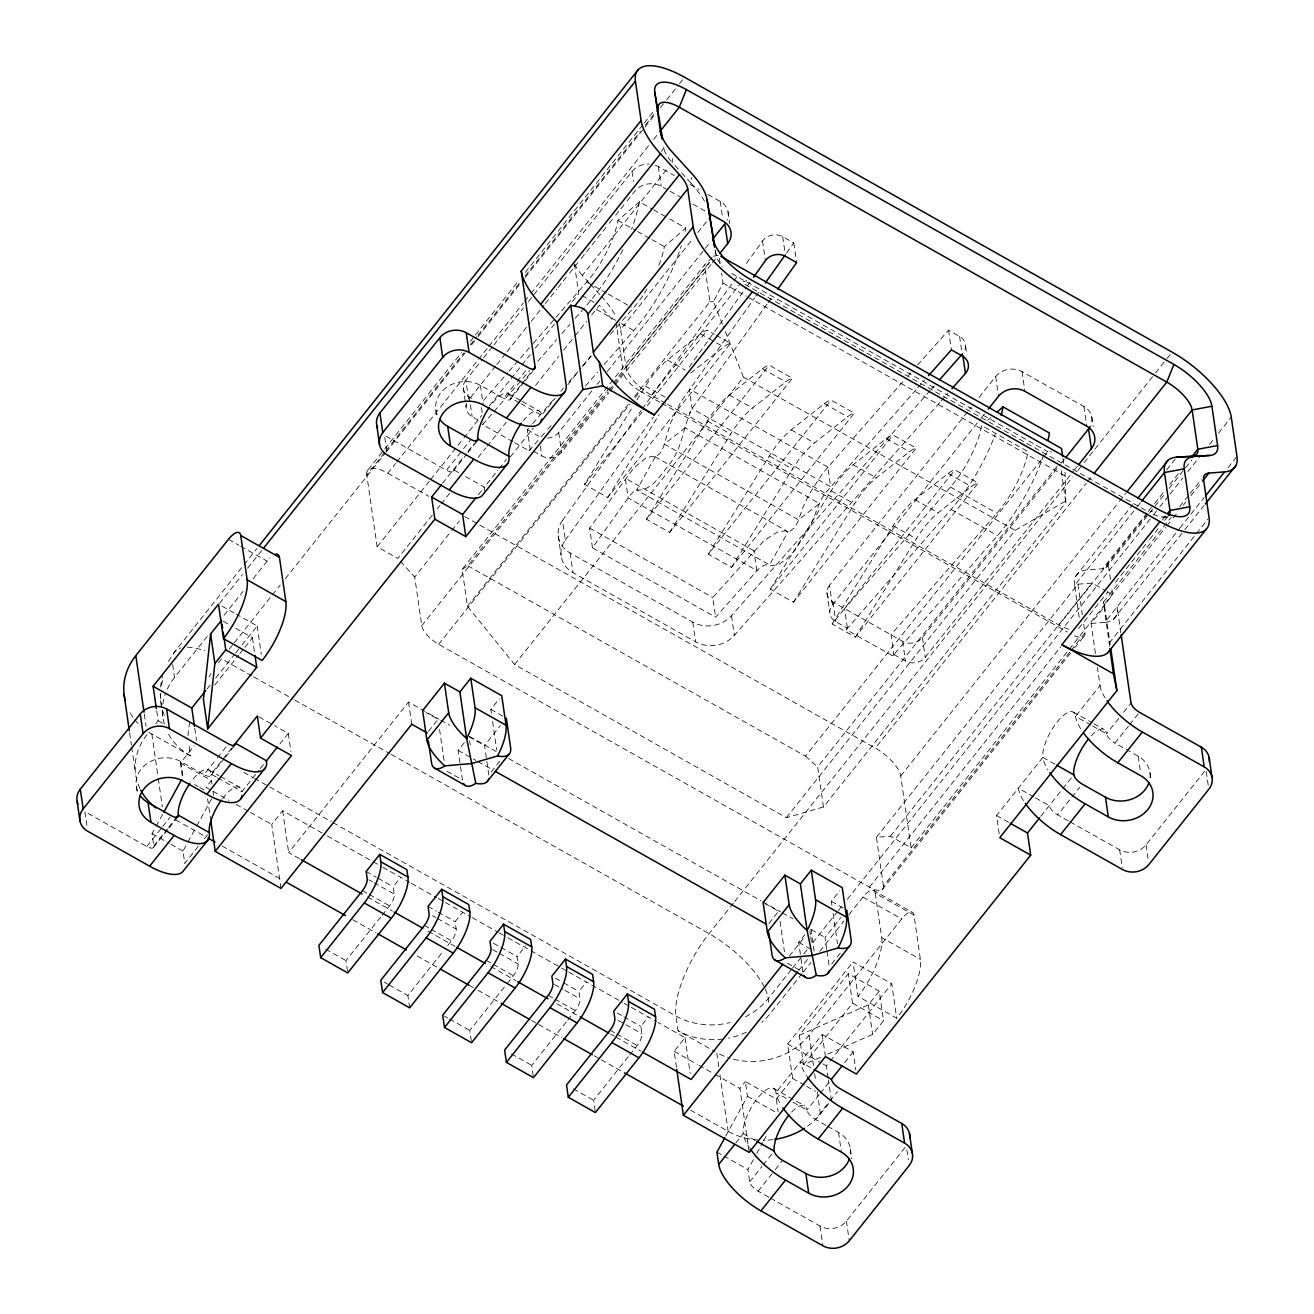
<?xml version="1.0" encoding="UTF-8"?>
<svg xmlns="http://www.w3.org/2000/svg" width="1314" height="1314" viewBox="0 0 1314 1314"><rect width="100%" height="100%" fill="white"/><g stroke="black" fill="none" stroke-linecap="round" stroke-linejoin="round"><path stroke-width="0.75" stroke-dasharray="5 3.75" d="M672.193 162.493L672.489 158.633M704.468 201.091A66.439 25.804 38.5 0 0 691.115 183.287L691.542 177.489M160.472 686.943L162.476 675.642M712.073 257.429L704.567 264.952L462.15 569.389L467.488 606.312L514.612 664.523L786.314 817.702L823.451 806.993L1065.868 502.572L1064.997 472.268M766.982 304.29L692.1 408.621C682.853 426.524 682.656 448.288 669.22 464.483C660.876 474.814 650.873 492.224 635.45 489.908L630.342 494.951L592.466 547.774L715.588 617.186L759.574 567.812L765.372 564.806L772.517 565.743L779.416 564.018L786.659 558.959L794.756 550.533L809.769 527.538L820.807 500.158L825.356 493.111L916.367 389.322M689.489 413.122L690.064 411.972M722.454 324.312L713.469 301.645L722.996 283.085L721.567 273.181M86.888 825.389L84.884 811.609L146.79 846.512A9.494 3.679 38.5 0 0 153.82 845.953L152.046 833.634L155.003 828.231M155.988 826.44L162.887 813.842M198.25 846.462L184.781 863.397L182.991 851.094L186.917 843.933M187.886 842.143L195.72 827.836M196.706 826.046L212.687 796.826M725.755 1136.035L747.485 1096.319L745.35 1081.553L776.311 1098.997L778.167 1111.923M768.739 1197.153L758.129 1191.174A9.494 3.679 38.5 0 1 749.67 1181.894L747.896 1169.591L755.78 1155.187M756.765 1153.38L762.678 1142.572M763.664 1140.782L767.606 1133.571M168.455 661.271L175.189 651.136L242.794 566.235M716.212 335.316L730.485 343.365L607.758 497.497L584.533 484.406L632.658 406.814M636.945 399.916L645.503 386.119A52.199 18.363 -60.6 0 1 667.397 360.052L700.559 333.871A32.735 11.514 -60.6 0 1 707.277 330.274L714.422 334.314M607.758 497.497L659.086 414.731M646.455 519.309L707.408 421.022A52.199 18.363 -60.6 0 1 729.303 394.956L762.465 368.774A32.735 11.514 -60.6 0 1 769.183 365.177L792.391 378.268L669.664 532.4L646.455 519.309L769.183 365.177M669.664 532.4L730.617 434.113A52.199 18.363 -60.6 0 1 752.511 408.046L785.673 381.865A32.735 11.514 -60.6 0 1 792.391 378.268M708.361 554.212L769.314 455.925A52.199 18.363 -60.6 0 1 791.209 429.859L824.371 403.677A32.735 11.514 -60.6 0 1 831.089 400.08L854.297 413.171L731.569 567.303L708.361 554.212L831.089 400.08M731.569 567.303L792.523 469.016A52.199 18.363 -60.6 0 1 814.417 442.949L847.579 416.768A32.735 11.514 -60.6 0 1 854.297 413.171M770.267 589.115L831.22 490.828A52.199 18.363 -60.6 0 1 853.115 464.762L886.277 438.58A32.735 11.514 -60.6 0 1 892.994 434.983L916.203 448.074L793.475 602.206L770.267 589.115L892.994 434.983M793.475 602.206L854.429 503.919A52.199 18.363 -60.6 0 1 876.323 477.853L909.485 451.671A32.735 11.514 -60.6 0 1 916.203 448.074M832.173 624.019L893.126 525.731A52.199 18.363 -60.6 0 1 915.02 499.665L948.182 473.483A32.735 11.514 -60.6 0 1 954.9 469.886L978.125 482.977L855.381 637.109L832.173 624.019L954.9 469.886M855.381 637.109L916.334 538.822A52.199 18.363 -60.6 0 1 938.229 512.756L971.391 486.574A32.735 11.514 -60.6 0 1 978.125 482.977M592.466 547.774L589.625 528.097L633.972 467.718L645.962 458.044L652.582 456.221L655.965 456.927L660.515 452.739L663.504 446.941L670.469 423.239L680.751 402.068L754.647 297.933M755.829 296.258L760.576 289.589M786.659 252.929L793.771 242.926L782.733 236.684A14.24 12.122 -8.2 0 0 762.547 240.938L744.693 265.888M768.164 302.614L772.911 295.946M939.756 402.527L734.329 635.401A28.465 24.243 -8.2 0 1 695.615 641.807L573.003 572.674A28.465 24.243 -8.2 0 1 565.332 540.12L562.474 520.426L641.084 410.625M642.267 408.966L732.785 282.526M733.968 280.868L737.548 275.874M565.332 540.12L653.452 417.014M689.177 367.099L746.352 287.24M747.535 285.581L749.916 282.247M244.076 564.642L256.838 548.611M219.569 603.422L242.532 574.579M247.623 568.174L261.667 550.566M167.272 689.094A66.439 56.584 -8.2 0 1 174.499 677.466L208.762 634.448M223.988 615.33L243.008 591.431M253.159 578.686L267.12 561.16A18.987 6.685 -60.6 0 1 269.978 557.957M155.676 723.768L158.107 720.713L156.35 708.558M368.117 469.804L383.458 450.538M384.739 448.928L461.444 352.612M470.379 341.377L474.223 336.565M475.504 334.955L518.964 280.375M525.354 272.359L642.957 124.666M644.238 123.073L654.454 110.228M432.24 515.187L397.797 558.434L377.151 546.788L366.754 474.912L384.641 452.443M385.922 450.833L463.908 352.908M470.297 344.892L476.686 336.86M477.968 335.251L520.147 282.28M525.255 275.858L640.296 131.384M645.42 124.961L658.199 108.914M229.211 649.165L233.038 644.353M234.303 642.76L280.227 585.091M285.335 578.686L384.838 453.724M386.102 452.131L465.189 352.809M471.578 344.81L476.67 338.388M477.951 336.795L520.048 283.923M525.14 277.517L643.778 128.542M645.059 126.949L655.259 114.121M660.367 107.715L665.459 101.309M666.74 99.716L678.221 85.295M679.502 83.685L683.329 78.889M206.889 689.127L210.667 684.397M215.693 678.09L234.549 654.405M235.814 652.828L240.84 646.504M242.088 644.928L257.183 625.99L236.077 614.081M214.724 685.103L238.622 655.111M239.871 653.534L243.648 648.804M244.897 647.227L252.452 637.75L231.806 626.121M366.754 474.912A28.465 11.054 38.5 0 1 387.827 473.237L395.498 463.596M396.779 462.002L487.527 348.029M488.808 346.42L523.333 303.074M524.598 301.464L529.723 295.042M531.004 293.449L648.59 145.755M653.715 139.333L658.823 132.911M495.509 366.163L468.671 399.867L465.829 380.173L482.452 359.313M483.716 357.704L492.668 346.469M493.949 344.859L523.35 307.952M528.458 301.53L631.985 171.526A18.987 16.162 -8.2 0 1 649.149 164.036M661.353 151.406L663.882 148.219L663.324 144.294M496.791 364.553L505.742 353.318M507.023 351.709L530.018 322.817M531.299 321.224L544.078 305.177M545.359 303.567L556.873 289.113M558.138 287.52L561.981 282.707M563.263 281.097L568.371 274.675M569.652 273.066L573.479 268.253M574.76 266.643L579.868 260.221M581.149 258.628L607.988 224.924M609.269 223.314L614.377 216.892M615.658 215.282L619.485 210.47M620.766 208.86L625.875 202.455M627.156 200.845L634.826 191.22A18.987 16.162 -8.2 0 1 661.205 186.26L668.284 190.251M182.317 775.983L180.445 763.056L194.275 745.695M589.066 282.806L582.316 275.382L668.399 167.272M377.151 546.788L429.448 481.105M430.729 479.511L462.627 439.451M463.891 437.858L481.762 415.421M489.416 405.812L509.832 380.189M511.097 378.58L530.232 354.55M535.34 348.144L554.475 324.115M572.329 301.678L578.718 293.679L574.284 263.014M146.79 846.512L161.507 828.034M162.722 826.49L170.081 817.259M137.576 791.012A28.465 24.243 -8.2 0 1 147.414 763.319A28.465 24.243 -8.2 0 1 180.774 761.578L203.999 774.669L216.252 759.278M217.483 757.735L226.057 746.96M386.792 451.096L384.509 435.345L446.415 470.248L462.347 450.242M463.579 448.698L470.921 439.467M512.969 441.734L482.599 424.619L483.716 423.223M437.184 414.764A28.465 24.243 -8.2 0 1 447.023 387.055A28.465 24.243 -8.2 0 1 480.398 385.331L503.607 398.421L515.876 383.015M517.092 381.487L525.682 370.712M153.82 845.953L167.305 829.019M168.537 827.475L175.879 818.244M231.855 747.945L211.028 774.11A28.465 10.019 -60.6 0 0 190.842 782.093M442.539 483.371L463.251 457.371M468.145 451.211L474.272 443.524M520.443 385.544L510.637 397.863A28.465 10.019 -60.6 0 0 490.467 405.829M521.674 384L531.48 371.681M153.508 847.497L168.208 829.019M169.44 827.492L178.014 816.717M210.7 775.671L224.185 758.736M225.417 757.192L235.222 744.874M453.116 471.233L466.601 454.299M467.833 452.772L477.639 440.453M510.325 399.407L523.81 382.473M525.025 380.929L532.384 371.698M180.445 763.056L211.406 780.516L205.953 787.349L211.291 790.355M437.348 508.764L439.894 505.562M441.176 503.968L450.094 492.75M478.165 457.502L485.819 447.893M487.1 446.284L506.235 422.254M535.57 385.413L558.532 356.57M563.64 350.165L573.84 337.353M575.121 335.76L586.602 321.339M591.711 314.933L599.365 305.308L613.671 321.043M204.393 838.775L208.055 834.144M222.477 798.633A28.465 10.019 -60.6 0 1 241.973 791.57L259.137 770.02M260.353 768.476L266.496 760.773M279.8 744.053L288.275 733.409L274.527 725.657M478.345 494.737L484.39 487.133L465.484 476.473M486.837 484.061L497.875 470.198M499.106 468.671L506.448 459.424M542.813 413.762L555.083 398.372M1069.678 652.122L883.435 886.03A18.987 7.375 38.5 0 1 869.375 887.147L438.662 644.303A18.987 7.375 38.5 0 1 421.761 625.727L414.715 577.027L450.439 532.17M451.704 530.56L459.358 520.952M510.39 456.878L533.353 428.036M567.796 384.772L578.012 371.961M583.104 365.555L590.758 355.946M665.755 403.316L651.465 395.251A28.465 11.054 38.5 0 1 626.105 367.394L620.619 329.469L692.79 238.852M697.849 232.496L710.513 216.596M514.743 442.736L529.033 450.801L530.15 449.388L527.308 429.711L531.316 425.095M547.297 438.137A14.24 12.122 -8.2 0 0 558.696 432.536L591.924 390.8M597.032 384.378L599.595 381.175M607.249 371.534L710.775 241.53M462.15 569.389L467.784 565.776L605.573 392.738M606.854 391.129L611.963 384.723M613.244 383.13L708.919 262.948M626.105 367.394L709.659 262.472M421.761 625.727L608.021 391.835M609.285 390.225L613.112 385.429M614.394 383.819L623.329 372.618L616.282 323.901M533.468 451.26L541.762 455.942A14.24 12.122 -8.2 0 0 561.538 452.213L608.825 392.837M610.107 391.227L613.934 386.415M615.215 384.805L711.071 264.426M712.352 262.833L717.46 256.411M280.999 888.428L271.735 824.436L282.625 810.754L325.543 834.948M467.488 606.312L628.256 404.416M634.629 396.417L709.905 301.875L704.567 264.952M438.662 644.303L630.014 403.989M635.122 397.584L640.23 391.178A18.987 7.375 38.5 0 1 623.329 372.618M651.465 395.251L740.078 283.972M299.411 858.65L288.686 852.589L408.523 702.087L438.925 719.234M584.533 484.406L642.07 412.169M647.194 405.747L707.277 330.274M428.43 731.455L438.104 719.284L426.064 712.5M514.612 664.523L743.412 377.184L723.193 326.2M446.957 771.236L462.446 779.958L458.159 750.425L467.85 738.254M491.436 713.42L490.845 709.379L499.32 698.736M488.808 774.997L484.538 745.465L500.273 725.706M382.095 915.283L389.568 905.904A9.494 3.334 -60.6 0 0 394.299 894.144L393.231 886.753L400.655 877.424M491.239 771.959L499.698 761.315M347.504 971.177L345.976 960.633L380.846 916.844M447.729 945.505L451.474 940.808A9.494 3.334 -60.6 0 0 456.204 929.047L455.137 921.656L462.561 912.327M409.672 1007.838L407.882 995.536L442.752 951.747M507.155 983.529L513.38 975.711A9.494 3.334 -60.6 0 0 518.11 963.95L517.043 956.559L525.715 945.686M471.315 1040.984L469.788 1030.439L505.906 985.089M1043.743 454.775A94.904 33.392 -60.6 0 1 997.523 535.603L892.732 655.85L846.315 629.669L847.415 628.273L835.819 621.736A14.24 12.122 -8.2 0 1 832.386 604.916L829.528 585.239L971.391 407.077M979.061 397.452L995.684 376.576A18.987 16.162 -8.2 0 1 1022.062 371.632L1083.968 406.535A18.987 16.162 -8.2 0 1 1090.834 425.095M832.386 604.916L980.638 418.739M981.919 417.129L984.465 413.926M567.812 1019.993L575.286 1010.614A9.494 3.334 -60.6 0 0 580.016 998.854L578.948 991.462L586.373 982.133M533.221 1075.887L531.694 1065.342L566.564 1021.553M467.784 565.776L805.433 756.158L1042.758 458.143M1044.022 456.533L1047.866 451.72L1051.545 451.819M892.732 655.85L893.849 654.454L891.007 634.761L996.899 513.216A56.945 20.038 -60.6 0 0 1028.074 451.688L981.657 425.506A56.945 20.038 -60.6 0 1 950.482 487.051L844.574 608.579L847.415 628.273M823.451 806.993L817.669 766.965L1057.524 465.731M829.528 585.239A14.24 12.122 -8.2 0 0 832.961 602.042L902.619 641.314A14.24 12.122 -8.2 0 0 922.395 637.586L1060.431 464.253M1061.696 462.643L1064.258 459.424M786.314 817.702L1015.114 530.38L1066.393 500.634M893.849 654.454L905.461 660.991A14.24 12.122 -8.2 0 0 925.237 657.279L1073.505 471.102M1074.77 469.492L1077.332 466.289M733.311 903.211L709.067 933.646A66.439 23.373 -60.6 0 0 675.922 1015.985L678.057 1030.751L714.997 1051.578M734.575 901.601L1072.618 477.097M1077.726 470.691L1082.818 464.285M1084.099 462.676L1154.25 374.572M1155.532 372.979L1165.732 360.151M1167.013 358.558L1172.121 352.152M629.718 1054.896L637.191 1045.517A9.494 3.334 -60.6 0 0 641.922 1033.757L640.854 1026.365L648.278 1017.036M595.127 1110.79L593.6 1100.245L628.47 1056.456M883.435 886.03L876.389 837.314L890.449 836.197L911.095 847.842L900.698 775.95A28.465 11.054 38.5 0 0 875.338 748.093L1086.267 483.224M1087.532 481.63L1092.657 475.208M768.904 923.414L778.594 911.259L764.83 903.506M676.447 1067.313L674.131 1051.315L685.021 1037.633L658.199 1022.506M900.698 775.95L1118 503.065M1119.282 501.455L1125.671 493.423M1075.69 576.271L1132.668 504.724M1079.205 617.366L1074.589 585.42L1136.61 507.516M1137.563 506.416L1140.421 502.753M1166.684 469.837L1175.537 458.717M876.389 837.314L1077.94 584.188L1092.016 583.071L1105.78 590.84M800.357 954.21L798.649 942.384L804.71 934.78M831.926 905.395L831.335 901.338L839.81 890.695M789.254 956.181L804.546 936.964M1074.589 585.42A66.439 25.804 38.5 0 1 1086.924 569.997L1102.66 568.748L1147.188 512.854M1148.239 511.507L1153.528 504.904M1154.563 503.574L1164.91 490.598M1169.756 484.488L1178.839 473.106M890.449 836.197L1092.016 583.071M667.545 404.318L1058.985 625.021L1148.879 512.148L1152.575 510.998M1105.895 567.763L1164.68 493.982M1169.197 488.282L1191.995 459.67M791.176 969.798L768.214 998.64A66.439 56.584 -8.2 0 1 744.167 1017.463M792.457 968.204L802.657 955.393M803.938 953.783L807.765 948.971M812.873 942.565L837.1 912.13M838.381 910.536L842.208 905.724M847.316 899.318L1152.181 516.468M1153.462 514.858L1158.554 508.452M1159.835 506.859L1168.77 495.641M1170.035 494.031L1182.797 478.017M1187.905 471.611L1200.651 455.597M1209.586 444.378L1213.413 439.566M1218.505 433.16L1231.267 417.146M798.896 970.241L807.782 959.089M826.736 949.25L825.028 937.44L840.763 917.665M869.375 887.147L1060.726 646.833M1162.364 520.016L1167.423 513.643M802.066 973.575L770.365 1013.406A66.439 56.584 -8.2 0 1 761.709 1022.308M803.347 971.982L810.952 962.423M819.837 951.27L843.933 920.999M849.008 914.626L862.97 897.101A18.987 6.685 -60.6 0 1 875.288 893.274L913.986 915.086L920.391 959.384A47.452 16.688 -60.6 0 1 896.706 1018.202L858.026 996.39L853.032 961.93L891.73 983.743L896.706 1018.202M1078.695 628.453L1107.817 591.891M1115.405 582.348L1148.321 541.023M1149.602 539.43L1159.72 526.717M1164.795 520.344L1168.589 515.581M1109.657 646.258L1103.727 605.146L1165.666 527.357M1166.766 526.011L1171.989 519.424M1173.156 517.995L1178.313 511.491M1183.356 505.184L1185.901 501.964M1190.96 495.608L1201.226 482.747M911.095 847.842L1112.662 594.716L1111.825 588.968M1095.416 653.518L1091.063 623.46L1104.68 606.362L1103.399 602.173L1103.727 605.146M1070.959 650.529L1084.986 632.905L1083.524 622.754M882.072 889.775L1073.423 649.477M1074.622 647.966L1084.838 635.155M831.713 963.934L841.403 951.763M1091.063 623.46L1104.762 622.376L1179.578 528.507M1179.988 527.916L1204.215 497.497M1228.032 467.669L1236.95 456.451M749.161 1152.378L739.897 1088.386L745.35 1081.553M1113.467 619.272L1183.586 531.217M1184.85 529.657L1203.985 505.594M776.311 1098.997L792.654 1078.482L787.661 1044.022L853.032 961.93M1109.213 643.072L1195.182 535.127M1196.446 533.533L1207.812 519.244M820.347 1057.392L803.544 1064.8L799.273 1035.268L848.302 973.69L879.247 991.15L883.517 1020.682L872.627 1034.364L827.82 1054.107M733.557 1059.232A66.439 56.584 -8.2 0 0 809.046 1035.218L901.667 918.929A18.987 6.685 -60.6 0 1 913.986 915.086M735.873 1142.884L743.231 1133.654A28.465 10.019 -60.6 0 1 757.439 1098.373A28.465 10.019 -60.6 0 1 775.917 1092.607L822.219 1034.463L853.18 1051.906L855.792 1070.039M999.166 833.667L996.554 815.551L1042.856 757.39A28.465 10.019 -60.6 0 1 1057.064 722.109A28.465 10.019 -60.6 0 1 1075.542 716.344L1100.048 685.563L1097.436 667.528M803.544 1064.8L852.572 1003.223L848.302 973.69M799.273 1035.268L868.357 1004.832L879.247 991.15M828.116 1078.006L826.358 1065.835L828.871 1062.681M830.12 1061.104L891.73 983.743M749.67 1181.894L761.923 1166.504M763.155 1164.96L771.729 1154.185M819.131 1094.661L806.878 1110.067A28.465 10.019 -60.6 0 0 790.108 1113.746M820.363 1093.133L828.937 1082.358M844.705 1062.55L853.18 1051.906M1040.819 816.273L1061.548 790.24M1062.78 788.696L1071.353 777.921M1118.756 718.413L1106.487 733.803A28.465 10.019 -60.6 0 0 1089.733 737.499M1123.651 712.254L1131.009 703.023M758.129 1191.174L774.061 1171.168M775.276 1169.624L782.635 1160.393M826.046 1125.392L815.321 1119.347L828.806 1102.413M830.037 1100.869L837.379 1091.638M1068.348 820.905L1057.737 814.91L1079.812 787.217M1150.095 777.773A28.465 24.243 -8.2 0 0 1138.154 756.174L1114.945 743.083L1128.43 726.149M1129.646 724.622L1138.236 713.847M807.502 1126.229A66.439 56.584 -8.2 0 0 820.445 1113.976L831.335 1100.294L828.411 1080.026M770.497 1198.154L820.035 1226.077A18.987 16.162 -8.2 0 0 846.397 1221.117L906.332 1145.874M1070.122 821.891L1119.643 849.813A18.987 16.162 -8.2 0 0 1146.022 844.869L1205.94 769.61M1103.399 602.173L1171.135 517.322M1179.676 506.613L1189.022 494.918M1190.303 493.308L1201.292 479.544M483.552 400.442L507.68 372.749M509.027 371.221L531.809 345.056M533.156 343.529L554.607 318.908M555.937 317.364L586.767 281.984A56.945 20.038 -60.6 0 0 617.941 220.456L639.343 201.814L651.843 208.86M482.599 424.619L521.559 379.91M522.906 378.366L529.624 370.663M537.689 361.416L556.495 339.817M561.866 333.657L569.915 324.41M575.286 318.234L587.391 304.372A94.904 33.392 -60.6 0 0 623.033 249.299M532.663 423.551L555.461 397.403M560.815 391.243L563.492 388.172M568.863 382.013L580.919 368.166M582.266 366.622L591.645 355.864M610.419 334.314L614.443 329.699M615.773 328.172L621.144 322.012M622.475 320.468L633.2 308.166A56.945 20.038 -60.6 0 0 637.98 302.319M529.033 450.801L539.775 438.465M541.122 436.921L546.493 430.746M547.839 429.218L551.864 424.586M585.453 386.037L597.542 372.174M604.259 364.454L633.808 330.537A94.904 33.392 -60.6 0 0 681.276 245.899M846.315 629.669L951.09 509.421A94.904 33.392 -60.6 0 0 995.24 434.408M562.474 520.426A28.465 24.243 -8.2 0 0 570.145 552.98L692.774 622.13A28.465 24.243 -8.2 0 0 731.471 615.708L930.148 390.488M931.511 388.96L934.205 385.889M941.12 400.984L947.87 393.329M902.734 381.783L822.893 473.056L809.638 493.44L803.15 506.876L797.582 522.529L794.149 528.08L788.991 531.94L784.934 530.84L777.264 532.071L763.73 540.875L712.73 597.509L715.588 617.186M908.138 375.705L910.832 372.667M917.566 365.078L948.544 330.175L959.581 336.4A14.24 12.122 -8.2 0 1 964.788 350.197M917.714 387.811L924.448 380.222M658.889 265.297A56.945 20.038 -60.6 0 0 664.375 246.638L685.777 227.995L667.906 217.927M987.767 420.184L990.822 417.524M690.606 373.143L723.768 346.962A32.735 11.514 -60.6 0 1 730.485 343.365M743.198 281.804L746.894 280.654M713.321 256.164L718.988 255.359L720.417 265.264M709.905 301.875L713.469 301.645M1162.89 517.092L1166.931 517.01M655.489 165.252A18.987 16.162 -8.2 0 1 658.347 166.566L674.279 175.534M690.195 184.518L699.032 189.495M707.885 194.488L720.253 201.469A18.987 16.162 -8.2 0 1 727.135 220.046M670.041 191.236L682.426 198.217M693.036 204.212L705.421 211.193M653.633 209.862L666.132 216.909M731.635 273.443L1047.866 451.72M744.923 284.399L1147.089 511.146M617.941 220.456L635.812 230.525M637.586 231.527L650.085 238.573M651.875 239.575L664.375 246.638M722.996 283.085L746.204 296.159M747.978 297.178L1065.572 476.226M700.559 333.871L714.832 341.919M716.623 342.938L723.768 346.962M762.465 368.774L785.673 381.865M824.371 403.677L847.579 416.768M886.277 438.58L909.485 451.671M948.182 473.483L971.391 486.574M586.767 281.984L606.411 293.055M608.201 294.073L631.426 307.164M950.482 487.051L996.899 513.216M743.412 377.184L1015.114 530.38M582.151 295.617L594.191 302.401M1107.488 591.809L1112.662 594.716M596.31 309.398L619.535 322.488M621.308 323.49L633.808 330.537M951.09 509.421L997.523 535.603M667.397 360.052L685.251 370.121M729.303 394.956L752.511 408.046M791.209 429.859L814.417 442.949M853.115 464.762L876.323 477.853M915.02 499.665L938.229 512.756M645.503 386.119L668.711 399.21M707.408 421.022L730.617 434.113M769.314 455.925L792.523 469.016M831.22 490.828L854.429 503.919M893.126 525.731L916.334 538.822M640.23 391.178L659.891 402.265M661.665 403.267L1067.362 632.001M508.354 393.625L520.393 400.409M522.118 401.378L539.315 411.068M1073.259 712.122L1092.164 722.782M1093.889 723.751L1104.203 729.566M519.244 402.708L510.637 397.863A9.494 3.679 38.5 0 1 503.607 398.421M520.952 403.677L541.598 415.306A28.465 10.019 -60.6 0 0 522.545 421.794M1091.014 725.082L1075.542 716.344A47.452 18.429 38.5 0 0 1082.506 731.586M1092.739 726.051L1106.487 733.803A9.494 3.679 38.5 0 0 1114.945 743.083M465.829 380.173A14.24 12.122 -8.2 0 0 469.262 396.976L472.58 398.848M527.308 429.711L538.904 436.248M466.716 403.349A14.24 12.122 -8.2 0 0 472.12 416.669L482.057 422.287M1054.896 764.19L1042.856 757.39A47.452 18.429 38.5 0 0 1047.981 769.84M589.625 528.097L712.73 597.509M458.602 472.597L453.445 469.689A9.494 3.679 38.5 0 1 446.415 470.248M1033.822 796.908L1018.334 788.186A47.452 18.429 38.5 0 0 1025.298 803.412M1035.531 797.877L1049.295 805.63A9.494 3.679 38.5 0 0 1057.737 814.91M996.554 815.551L1008.577 822.334M387.827 473.237L428.906 496.396M464.614 516.533L875.338 748.093M873.12 890.186L911.801 911.998M228.422 539.348L238.967 545.294M240.741 546.279L267.12 561.16M862.97 897.101L901.667 918.929M490.845 709.379L502.884 716.163M831.335 901.338L843.374 908.122M875.288 893.274L881.694 937.572L920.391 959.384M440.716 720.236L449.667 725.279M469.344 736.382L496.166 751.493M508.682 758.556L760.855 900.731M762.629 901.733L780.516 911.817M782.306 912.836L793.048 918.88M469.065 736.743L484.538 745.465M811.264 929.671L825.028 937.44M222 606.148L234.319 613.096M458.159 750.425L475.947 760.445M477.738 761.447L491.962 769.478M798.649 942.384L810.689 949.168M223.216 621.259L230.098 625.152M787.447 963.195L802.92 971.917L800.653 956.165M852.572 1003.223L883.517 1020.682M251.91 675.889L221.557 658.774A66.439 23.373 -60.6 0 0 218.305 662.995M253.701 676.891L292.989 699.048M294.763 700.05L389.42 753.415M391.194 754.417L709.067 933.646A66.439 25.804 38.5 0 1 763.877 986.19M259.039 716.935L272.803 724.687M787.661 1044.022L821.086 1062.862M822.843 1063.864L826.358 1065.835M810.754 1067.641L800.44 1061.827A47.452 18.429 38.5 0 0 806.451 1075.657M158.107 720.713L165.137 724.687M792.654 1078.482L804.956 1085.43M806.714 1086.415L815.518 1091.376M243.763 772.336L252.699 777.362M254.473 778.364L331.259 821.661M333.05 822.679L675.922 1015.985A66.439 56.584 -8.2 0 0 730.026 1022.538M148.827 732.259A66.439 56.584 -8.2 0 0 151.849 734.066L190.546 755.895L188.674 742.968M327.334 835.967L380.994 866.205M382.785 867.224L409.607 882.351M411.397 883.353L436.429 897.462M438.219 898.48L443.59 901.503M445.38 902.504L470.412 916.63M472.202 917.632L497.234 931.757M499.024 932.759L506.186 936.8M507.976 937.802L559.83 967.038M561.62 968.057L566.991 971.079M568.781 972.081L622.425 1002.336M624.216 1003.338L629.587 1006.376M631.377 1007.378L656.409 1021.487M208.745 769.889L219.027 775.687M220.752 776.656L239.624 787.3M773.568 1088.337L804.595 1105.83M216.186 777.017L211.028 774.11A9.494 3.679 38.5 0 1 203.999 774.669M217.894 777.987L241.973 791.57M786.232 1098.422L775.917 1092.607A47.452 18.429 38.5 0 0 781.042 1105.058M793.114 1102.298L806.878 1110.067A9.494 3.679 38.5 0 0 815.321 1119.347M827.82 1126.394L838.546 1132.438A28.465 24.243 -8.2 0 1 850.47 1154.037M366.146 871.494L376.297 877.21M377.989 878.163L393.231 886.753M428.052 906.397L436.511 911.16M438.203 912.113L455.137 921.656M493.341 943.206L517.043 956.559M555.247 978.109L562.014 981.919M563.706 982.872L578.948 991.462M617.153 1013.012L622.228 1015.87M623.92 1016.822L640.854 1026.365M213.065 791.357L229.063 800.374M236.175 804.398L248.625 811.411M250.399 812.413L271.735 824.436M674.131 1051.315L697.241 1064.34M699.015 1065.342L713.239 1073.357M715.013 1074.359L739.897 1088.386M368.906 879.822L372.289 881.727M373.981 882.679L394.299 894.144M432.503 915.677L435.887 917.583M437.578 918.552L456.204 929.047M492.717 949.628L497.792 952.502M499.484 953.455L518.11 963.95M554.623 984.531L563.082 989.311M564.774 990.263L580.016 998.854M618.221 1020.387L641.922 1033.757M194.62 784.606L198.069 786.544M199.777 787.513L204.951 790.437M747.485 1096.319L776.722 1112.81M362.483 890.629L367.559 893.504M369.25 894.456L389.568 905.904M424.389 925.532L429.464 928.407M431.156 929.359L451.474 940.808M486.295 960.435L491.37 963.31M493.062 964.262L513.38 975.711M548.201 995.339L553.276 998.213M554.968 999.166L575.286 1010.614M610.107 1030.242L615.182 1033.116M616.874 1034.069L637.191 1045.517M367.378 896.953L392.41 911.078M428.183 931.248L455.005 946.376M490.779 966.529L515.811 980.655M556.939 1003.847L578.406 1015.936M610.599 1034.085L614.18 1036.105M615.97 1037.124L641.002 1051.233M755.271 1140.437L743.231 1133.654A47.452 18.429 38.5 0 0 749.259 1147.483M175.764 819.887L206.15 837.018M222.23 846.085L283.019 880.364M352.727 919.669L375.968 932.776M417.096 955.951L436.757 967.038M468.934 985.188L476.079 989.212M477.869 990.214L499.32 1002.319M531.497 1020.452L536.868 1023.475M538.658 1024.493L561.883 1037.584M594.076 1055.733L599.43 1058.755M601.221 1059.757L622.672 1071.863M690.606 1110.166L728.137 1131.321A66.439 56.584 -8.2 0 0 759.706 1140.158M152.046 833.634L169.243 843.342M170.951 844.311L182.991 851.094M716.935 1152.132L722.092 1155.039M723.817 1156.008L747.896 1169.591M325.658 949.184L345.976 960.633M384.181 982.182L387.581 984.087M389.273 985.04L407.882 995.536M444.395 1016.116L447.795 1018.038M449.487 1018.991L469.788 1030.439M511.392 1053.894L531.694 1065.342M573.298 1088.797L593.6 1100.245M805.433 756.158L817.669 766.965M674.903 165.465L680.307 171.411M681.654 172.89L691.115 183.287M590.413 284.284L599.874 294.681M400.392 561.292L414.715 577.027M1206.236 771.581L1208.223 785.361M1149.996 772.698L1151.146 780.565M1091.72 416.702L1093.133 426.557M1120.875 632.97L1117.114 606.953A66.439 25.804 38.5 0 1 1104.762 622.376M1138.154 756.174L1140.437 771.926M1110.445 579.392L1107.948 562.146A28.465 11.054 38.5 0 1 1102.66 568.748M1083.968 406.535L1086.809 426.212M1146.022 844.869L1148.009 858.65M1104.68 606.362L1110.199 644.484M1062.993 458.405L1063.847 464.335M1119.643 849.813L1122.205 867.536M1077.94 584.188L1082.342 614.64M1061.236 470.543L1065.868 502.572M1022.062 371.632L1024.904 391.309M995.684 376.576L998.525 396.27M965.609 346.305L966.743 354.172M959.581 336.4L961.864 352.152M948.544 330.175L951.385 349.869M922.395 637.586L925.237 657.279M902.619 641.314L905.461 660.991M793.771 242.926L796.629 262.603M782.733 236.684L785.575 256.378M832.961 602.042L835.819 621.736M826.949 592.515L829.791 612.209M906.89 1149.816L908.319 1159.654M762.547 240.938L765.405 260.632M868.357 1004.832L872.627 1034.364M833.092 913.493L837.494 943.879M728.005 211.653L729.713 223.462M720.253 201.469L722.536 217.221M827.015 951.221L829.298 966.973M850.388 1148.945L851.801 1158.8M715.407 250.531L715.999 254.522A28.465 11.054 38.5 0 0 722.388 266.578M810.919 928.965L814.122 951.122M809.835 930.739L810.426 934.78M810.722 936.816L811.592 942.877M838.546 1132.438L841.387 1152.132M822.219 1034.463L825.422 1056.604M846.397 1221.117L849.255 1240.81M809.046 1035.218L813.432 1065.506M814.598 1073.587L815.764 1081.668M817.226 1091.77L820.445 1113.976M780.056 921.377L784.458 951.763M820.035 1226.077L822.876 1245.771M731.471 615.708L734.329 635.401M658.347 166.566L661.205 186.26M768.756 1002.336L768.214 998.64A66.439 25.804 38.5 0 0 764.617 987.701M631.985 171.526L633.397 181.365M692.774 622.13L695.615 641.807M718.791 1066.705L716.754 1052.563A66.439 56.584 -8.2 0 0 730.009 1058.246M719.957 1074.786L728.137 1131.321M685.021 1037.633L690.211 1073.489M558.696 432.536L561.538 452.213M570.145 552.98L573.003 572.674M558.22 535.718L561.062 555.411M540.333 446.087L541.762 455.942M480.398 385.331L483.24 405.008M481.45 407.471L482.304 413.368M469.262 396.976L470.116 402.889M470.412 404.86L472.12 416.669M463.234 387.449L466.092 407.143M492.602 721.534L496.708 749.883M435.87 409.853L437.004 417.737M469.64 740.784L470.231 744.841M439.566 729.418L444.263 761.824M408.523 702.087L411.742 724.244M288.275 733.409L290.903 751.542M257.183 625.99L261.289 654.356M282.625 810.754L288.686 852.589M252.452 637.75L254.44 651.53M211.406 780.516L211.932 784.195M213.016 791.586L213.541 795.282M207.612 798.83L210.569 819.197M194.735 728.35L196.509 740.505M172.643 664.539L174.499 677.466M180.774 761.578L183.057 777.33M162.772 716.278L160.226 693.743M151.849 734.066L157.992 776.475M158.271 778.496L162.361 806.78M144.294 714.208L146.035 726.33M129.626 732.834L131.384 744.956M131.663 746.976L135.473 773.223M136.245 786.117L137.395 793.985M746.303 1032.229A66.439 56.584 -8.2 0 1 728.465 1038.142M722.848 1039.062A66.439 56.584 -8.2 0 1 678.057 1030.751M1084.986 632.905A18.987 7.375 38.5 0 1 1070.943 634.021M671.06 161.211A28.465 11.054 38.5 0 1 663.882 148.219M601.237 296.159A66.439 25.804 38.5 0 1 616.43 317.331M619.173 323.704A66.439 25.804 38.5 0 1 620.619 329.469M582.316 275.382A28.465 11.054 38.5 0 1 574.004 261.092M1068.857 629.242A28.465 11.054 38.5 0 1 1058.985 625.021M1166.224 516.813A28.465 11.054 38.5 0 1 1153.988 514.694M188.083 735.725A66.439 23.373 -60.6 0 1 189.774 722.486M209.025 676.874A66.439 23.373 -60.6 0 1 211.012 673.655M1105.189 698.013A47.452 18.429 38.5 0 1 1100.048 685.563M484.39 487.133A47.452 18.429 38.5 0 1 484.423 491.075M881.694 937.572A47.452 16.688 -60.6 0 1 858.026 996.39M173.152 654.224A66.439 25.804 38.5 0 1 180.872 647.933M187.294 647.194A66.439 25.804 38.5 0 1 204.705 650.89M190.546 755.895A66.439 56.584 -8.2 0 1 167.305 731.767M164.381 724.195A66.439 56.584 -8.2 0 1 162.493 708.197M162.854 704.14A66.439 56.584 -8.2 0 1 165.367 693.743M164.316 715.144A66.439 56.584 -8.2 0 1 162.246 709.429M161.277 705.503A66.439 56.584 -8.2 0 1 160.357 693.431M161.425 685.35A66.439 56.584 -8.2 0 1 163.823 677.416M138.134 723.521A66.439 56.584 -8.2 0 1 134.8 719.727M132.796 717.05A66.439 56.584 -8.2 0 1 130.135 712.861M140.007 788.712A66.439 56.584 -8.2 0 1 147.201 734.395M772.928 1139.632A66.439 56.584 -8.2 0 1 763.483 1140.24M639.343 201.814A94.904 33.392 -60.6 0 1 631.541 229.359M685.777 227.995A94.904 33.392 -60.6 0 1 685.103 231.395M647.079 288.981A56.945 20.038 -60.6 0 1 643.761 294.188M642.645 295.88A56.945 20.038 -60.6 0 1 639.162 300.758M655.144 456.861L636.682 490.023L769.561 564.938L788.039 531.776L655.144 456.861M685.185 427.806L664.293 444.099L798.584 519.818L819.493 503.525L685.185 427.806M827.804 467.045L689.242 388.928L692.1 408.621L830.645 486.738L827.804 467.045M753.94 550.78L625.3 478.263L628.158 497.957L756.782 570.473L753.94 550.78M715.999 254.522L715.21 250.76L715.999 254.522"/><path stroke-width="1.5" d="M221.491 620.29L210.601 633.972L203.424 699.311L207.694 728.859L256.723 667.282L255.015 655.472M207.694 728.859L214.872 663.521L210.601 633.972M1141.685 501.16L1164.467 472.547A66.439 25.804 38.5 0 1 1176.818 457.124L1209.668 455.465A42.705 16.589 38.5 0 0 1217.602 445.545L1211.919 406.24A42.705 16.589 38.5 0 0 1173.895 364.454L686.384 89.582L679.272 107.239L660.104 131.318M1173.895 364.454L1166.799 382.095L1093.938 473.598M163.872 812.036L181.611 779.629M724.77 1137.825L716.935 1152.132L718.725 1164.434A47.452 18.429 38.5 0 0 760.97 1210.867L822.876 1245.771A18.987 16.162 -8.2 0 0 849.255 1240.81L909.173 1165.567A18.987 16.162 -8.2 0 0 904.59 1143.147L901.749 1123.47L839.843 1088.567A9.494 3.679 38.5 0 1 831.384 1079.27L814.187 1069.58M765.323 282.921L784.294 256.263M777.658 289.277L796.629 262.603L785.575 256.378A14.24 12.122 -8.2 0 0 765.405 260.632L753.497 277.27M125.159 700.428A66.439 56.584 -8.2 0 1 135.818 655.637L228.422 539.348A18.987 6.685 -60.6 0 1 240.741 535.504L279.439 557.317L285.844 601.631A47.452 16.688 -60.6 0 1 262.159 660.449L223.479 638.62L218.485 604.177L153.114 686.269L156.35 708.558M259.384 545.409L638.243 69.642M264.213 547.347L635.418 81.205A66.439 25.804 38.5 0 1 684.594 77.28L1172.121 352.152A66.439 25.804 38.5 0 1 1231.267 417.146L1236.95 456.451A66.439 25.804 38.5 0 1 1224.615 471.874L1205.496 495.887M77.986 804.119A18.987 16.162 -8.2 0 1 80.302 789.188L140.237 713.945A18.987 16.162 -8.2 0 1 166.599 708.985L228.505 743.888A9.494 3.679 38.5 0 0 235.535 743.33L266.496 760.773L277.385 747.091M377.594 427.871A18.987 16.162 -8.2 0 1 379.927 412.941L439.845 337.682A18.987 16.162 -8.2 0 1 466.224 332.721L528.129 367.624A9.494 3.679 38.5 0 0 535.159 367.066L521.247 271.012L641.101 120.51L635.418 81.205M208.17 839.712L183.664 870.492A47.452 18.429 38.5 0 1 149.648 866.189L87.742 831.286A18.987 16.162 -8.2 0 1 83.16 808.882L143.078 733.639A18.987 16.162 -8.2 0 1 169.457 728.679L231.363 763.582A47.452 18.429 38.5 0 0 266.496 760.773M507.795 463.448L483.273 494.245A47.452 18.429 38.5 0 1 449.257 489.941L387.351 455.038A18.987 16.162 -8.2 0 1 382.768 432.618L442.703 357.375A18.987 16.162 -8.2 0 1 469.065 352.415L530.971 387.318A47.452 18.429 38.5 0 0 566.104 384.526L557.12 322.423L540.645 304.322A66.439 25.804 38.5 0 1 521.247 271.012M214.872 663.521L225.762 649.839L223.199 632.116M194.456 726.313L191.811 708.082L205.641 690.721M540.645 304.322L660.499 153.82A66.439 25.804 38.5 0 1 641.101 120.51M557.12 322.423L570.736 305.324C576.83 306.573 585.781 307.23 587.851 314.292L593.337 352.218L594.371 355.733L599.233 361.876A66.439 25.804 38.5 0 0 654.306 414.945L752.364 291.807A66.439 25.804 38.5 0 1 693.217 226.813L687.731 188.888A28.465 11.054 38.5 0 0 679.42 174.614L660.499 153.82M574.76 306.031L679.42 174.614M175.879 818.244L178.343 815.156A28.465 10.019 -60.6 0 1 189.742 783.653M233.087 746.401L257.33 715.966L260.533 738.123L291.478 755.566L215.217 851.341L280.999 888.428L411.742 724.244L427.214 732.966M260.533 738.123L434.852 519.194L431.649 497.053L441.34 484.882M475.504 441.98L477.951 438.909A28.465 10.019 -60.6 0 1 489.35 407.389M532.696 370.154L535.159 367.066M587.851 314.292L687.731 188.888M149.648 866.189L174.154 835.408A47.452 18.429 38.5 0 0 209.287 832.616A28.465 10.019 -60.6 0 1 221.343 800.177M174.154 835.408L150.946 822.318A28.465 24.243 -8.2 0 1 144.064 788.712A28.465 24.243 -8.2 0 1 183.632 781.272L206.84 794.362L231.363 763.582M449.257 489.941L473.779 459.144A47.452 18.429 38.5 0 0 508.912 456.352A28.465 10.019 -60.6 0 1 521.412 423.289M473.779 459.144L450.554 446.054A28.465 24.243 -8.2 0 1 443.689 412.448A28.465 24.243 -8.2 0 1 483.24 405.008L506.465 418.098L530.971 387.318M434.852 519.194L465.813 536.654L462.594 514.497L475.914 497.776M593.337 352.218L693.217 226.813M240.856 798.666L265.379 767.885M540.481 422.402L564.987 391.621M465.813 536.654L582.923 389.568L602.715 385.856L654.306 414.945M713.338 238.327L724.835 223.873L727.693 243.566L720.023 253.191M488.726 778.709A37.958 14.75 38.5 0 1 475.799 783.325L466.634 738.501L459.9 691.92L444.428 683.198L422.632 710.562L426.902 740.094A37.958 14.75 38.5 0 0 444.855 765.865L471.595 763.549L497.595 755.961A37.958 14.75 38.5 0 0 510.604 747.633L506.333 718.101M459.9 691.92L470.79 678.238L501.751 695.697L506.021 725.229A37.958 13.354 -60.6 0 1 497.595 755.961M426.902 740.094L448.698 712.73L444.428 683.198M379.762 854.379L366.146 871.494L367.214 878.869A9.494 3.334 -60.6 0 1 362.483 890.629L318.891 945.357L320.682 957.66L347.767 972.935L391.342 918.207A33.211 11.678 -60.6 0 0 407.915 877.029L406.847 869.654L379.762 854.379L380.83 861.77A33.211 11.678 -60.6 0 1 364.257 902.932L320.682 957.66M487.297 781.502L509.076 754.137M441.668 889.282L428.052 906.397L429.12 913.772A9.494 3.334 -60.6 0 1 424.389 925.532L380.797 980.26L382.588 992.579L409.672 1007.838L453.248 953.11A33.211 11.678 -60.6 0 0 469.821 911.949L468.753 904.558L441.668 889.282L442.736 896.674A33.211 11.678 -60.6 0 1 426.163 937.835L382.588 992.579M503.574 924.185L489.958 941.3L491.025 948.675A9.494 3.334 -60.6 0 1 486.295 960.435L442.703 1015.164L444.493 1027.482L471.578 1042.741L515.154 988.013A33.211 11.678 -60.6 0 0 531.727 946.852L530.659 939.461L503.574 924.185L504.642 931.577A33.211 11.678 -60.6 0 1 488.069 972.754L444.493 1027.482M988.309 409.114L998.525 396.27A18.987 16.162 -8.2 0 1 1024.904 391.309L1086.809 426.212A18.987 16.162 -8.2 0 1 1091.392 448.632L1078.613 464.68M565.48 959.089L551.864 976.203L552.931 983.578A9.494 3.334 -60.6 0 1 548.201 995.339L504.609 1050.067L506.399 1062.385L533.484 1077.644L577.06 1022.916A33.211 11.678 -60.6 0 0 593.632 981.755L592.565 974.364L565.48 959.089L566.548 966.48A33.211 11.678 -60.6 0 1 549.975 1007.657L506.399 1062.385M627.386 993.992L613.769 1011.107L614.837 1018.481A9.494 3.334 -60.6 0 1 610.107 1030.242L566.515 1084.97L568.305 1097.289L595.39 1112.547L638.965 1057.819A33.211 11.678 -60.6 0 0 655.538 1016.658L654.471 1009.267L627.386 993.992L628.453 1001.383A33.211 11.678 -60.6 0 1 611.881 1042.56L568.305 1097.289M1065.539 457.83L1088.55 428.939A18.987 16.162 -8.2 0 0 1090.209 426.426M829.216 970.685A37.958 14.75 38.5 0 1 816.29 975.3L807.125 930.476L800.39 883.895L784.901 875.157L763.122 902.521L767.392 932.069A37.958 14.75 38.5 0 0 785.329 957.84L812.085 955.524L838.086 947.936A37.958 14.75 38.5 0 0 851.094 939.609L846.807 910.06M800.39 883.895L811.28 870.213L842.241 887.656L846.512 917.188A37.958 13.354 -60.6 0 1 838.086 947.936M767.392 932.069L789.188 904.705L784.901 875.157M1126.952 491.83L1192.143 409.952L1211.919 406.24M1137.727 498.384L1168.113 460.228M782.881 964.18L691.082 1079.467L642.792 1052.235M1191.502 457.206L1197.826 449.257L1217.602 445.545M1039.604 817.801L1027.499 832.994L1030.702 855.151L856.383 1074.064L825.422 1056.604L749.161 1152.378L683.379 1115.307L797.631 971.834M1030.702 855.151L999.757 837.691L1116.884 690.606L1113.434 673.803L1061.843 644.714L1159.901 521.576A66.439 25.804 38.5 0 0 1209.077 517.667L1203.591 479.741A28.465 11.054 38.5 0 1 1208.88 473.122L1224.615 471.874M1167.423 513.643L1169.953 510.473L1189.728 506.744L1184.243 468.819A52.199 20.268 38.5 0 1 1193.95 456.714M1202.507 481.138L1208.88 473.122M827.787 973.46L849.567 946.096M1205.25 504.034L1235.85 465.599M1107.817 652.73L1206.252 529.213M718.725 1164.434L734.657 1144.428M831.384 1079.27L842.29 1065.588M760.97 1210.867L785.493 1180.087L808.701 1193.178A28.465 24.243 -8.2 0 0 848.253 1185.737A28.465 24.243 -8.2 0 0 841.387 1152.132L818.179 1139.041A47.452 18.429 38.5 0 1 782.881 1107.833M818.179 1139.041L842.685 1108.244L904.59 1143.147M1025.298 803.412A47.452 18.429 38.5 0 0 1060.595 834.604L1085.101 803.823L1108.326 816.914A28.465 24.243 -8.2 0 0 1147.878 809.473A28.465 24.243 -8.2 0 0 1141.012 775.868L1117.787 762.777A47.452 18.429 38.5 0 1 1083.508 732.982M1117.787 762.777L1142.309 731.997L1204.215 766.9A18.987 16.162 -8.2 0 1 1208.798 789.303L1148.863 864.563A18.987 16.162 -8.2 0 1 1122.501 869.507L1060.595 834.604M939.609 379.762L962.587 353.712M951.927 388.73L965.445 373.406L962.883 355.683M928.489 375.673L951.385 349.869L962.439 356.094A14.24 12.122 -8.2 0 1 965.445 373.406M996.932 412.202L1003.042 406.864L1049.475 433.045A94.904 33.392 -60.6 0 1 1048.03 439.944M1184.243 468.819L1164.467 472.547L1169.953 510.473A28.465 11.054 38.5 0 1 1168.589 515.581M1176.818 457.124L1209.668 455.465M708.952 213.18L723.111 221.163A18.987 16.162 -8.2 0 1 727.693 243.566M720.778 256.361L1061.548 448.501L1062.697 456.418M752.364 291.807L1159.901 521.576M1209.323 761.611A18.987 16.162 -8.2 0 0 1201.357 747.206L1139.452 712.303A9.494 3.679 38.5 0 1 1131.009 703.023L1121.154 634.974M508.912 456.352L477.951 438.909A9.494 3.679 38.5 0 1 470.921 439.467L447.713 426.377A28.465 24.243 -8.2 0 1 439.681 419.281M1056.604 765.159L1073.801 774.849A9.494 3.679 38.5 0 0 1082.26 784.13L1105.468 797.22A28.465 24.243 -8.2 0 0 1148.945 782.799M431.649 497.053L462.594 514.497M1010.302 823.303L1027.499 832.994M470.79 678.238L475.06 707.77L506.021 725.229M811.28 870.213L815.551 899.745L846.512 917.188M240.741 535.504L247.147 579.803L285.844 601.631M495.526 771.482L765.914 923.939M225.762 649.839L256.723 667.282M434.523 768.148L465.484 785.591M775.014 960.107L805.975 977.567M153.114 686.269L191.811 708.082M380.83 861.77L407.915 877.029M442.736 896.674L469.821 911.949M504.642 931.577L531.727 946.852M566.548 966.48L593.632 981.755M628.453 1001.383L655.538 1016.658M301.202 859.652L362.007 893.931M394.2 912.08L422.812 928.226M456.796 947.378L485.408 963.507M517.601 981.657L548.004 998.804M580.197 1016.954L608.809 1033.083M364.257 902.932L391.342 918.207M426.163 937.835L453.248 953.11M488.069 972.754L515.154 988.013M549.975 1007.657L577.06 1022.916M611.881 1042.56L638.965 1057.819M209.287 832.616L178.343 815.156A9.494 3.679 38.5 0 1 171.313 815.715L148.088 802.624A28.465 24.243 -8.2 0 1 140.056 795.528M756.995 1141.406L774.192 1151.113A9.494 3.679 38.5 0 0 782.635 1160.393L805.86 1173.484A28.465 24.243 -8.2 0 0 849.32 1159.063M207.94 838.02L215.085 842.06M286.6 882.367L345.582 915.628M377.759 933.778L406.371 949.907M440.338 969.059L468.934 985.188M501.11 1003.321L529.706 1019.45M563.673 1038.602L592.286 1054.731M624.462 1072.865L683.444 1106.125M686.384 89.582A42.705 16.589 38.5 0 0 654.766 92.111L660.449 131.416A42.705 16.589 38.5 0 0 672.916 152.835L691.837 173.612A52.199 20.268 38.5 0 1 707.063 199.794L714.832 246.539M707.063 199.794L714.471 247.048M654.766 92.111L662.47 138.397M660.449 131.416L661.977 138.89M1209.11 757.39L1211.968 777.067M1201.357 747.206L1204.215 766.9M1088.55 428.939L1091.392 448.632M1110.773 648.492L1116.884 690.606M1109.903 648.492L1113.434 673.803M1105.468 797.22L1108.326 816.914M909.502 1133.637L912.343 1153.331M805.86 1173.484L808.701 1193.178M768.838 932.809L771.975 954.473A37.958 13.354 -60.6 0 0 785.329 957.84M599.233 361.876L602.715 385.856M570.736 305.324L582.923 389.568M676.726 1069.3L683.379 1115.307M466.224 332.721L469.065 352.415M439.845 337.682L442.703 357.375M447.713 426.377L450.554 446.054M428.348 740.85L431.485 762.498A37.958 13.354 -60.6 0 0 444.855 765.865M379.927 412.941L382.768 432.618M376.757 425.161L379.598 444.855M222.066 624.232L222.624 628.174M210.831 821.036L215.217 851.341M166.599 708.985L169.457 728.679M135.818 655.637L143.998 712.188M140.237 713.945L143.078 733.639M148.088 802.624L150.946 822.318M124.074 694.465L129.33 730.814M80.302 789.188L83.16 808.882M77.132 801.425L79.99 821.119M816.29 975.3A37.958 13.354 -60.6 0 1 803.987 975.415M789.188 904.705A37.958 14.75 38.5 0 0 807.125 930.476A37.958 13.354 -60.6 0 0 815.551 899.745M475.06 707.77A37.958 13.354 -60.6 0 1 466.634 738.501A37.958 14.75 38.5 0 1 448.698 712.73M475.799 783.325A37.958 13.354 -60.6 0 1 463.514 783.456M1003.042 406.864A94.904 33.392 -60.6 0 1 1001.169 415.553M658.199 108.914A28.465 11.054 38.5 0 1 679.272 107.239L1166.799 382.095A28.465 11.054 38.5 0 1 1192.143 409.952L1197.826 449.257A28.465 11.054 38.5 0 1 1192.537 455.876M709.067 210.831A66.439 25.804 38.5 0 1 710.513 216.596M712.549 237.719A42.705 16.589 38.5 0 0 750.59 279.504L1158.11 509.274A42.705 16.589 38.5 0 0 1189.728 506.744M1085.101 803.823A47.452 18.429 38.5 0 1 1049.82 772.632M1142.309 731.997A47.452 18.429 38.5 0 1 1107.012 700.789M1073.801 774.849A28.465 10.019 -60.6 0 1 1088.583 738.846M1109.969 649.839A66.439 25.804 38.5 0 1 1061.843 644.714M774.192 1151.113A28.465 10.019 -60.6 0 1 788.975 1115.11M541.631 419.248A47.452 18.429 38.5 0 1 506.465 418.098M842.685 1108.244A47.452 18.429 38.5 0 1 807.404 1077.053M901.749 1123.47A18.987 16.162 -8.2 0 1 909.699 1137.858M785.493 1180.087A47.452 18.429 38.5 0 1 750.195 1148.879M242.006 795.512A47.452 18.429 38.5 0 1 206.84 794.362M155.923 807.995A66.439 56.584 -8.2 0 1 140.746 790.174M275.234 554.377A18.987 6.685 -60.6 0 1 279.439 557.317M247.147 579.803A47.452 16.688 -60.6 0 1 223.479 638.62M804.48 1128.299A66.439 56.584 -8.2 0 1 774.8 1139.369"/></g></svg>
